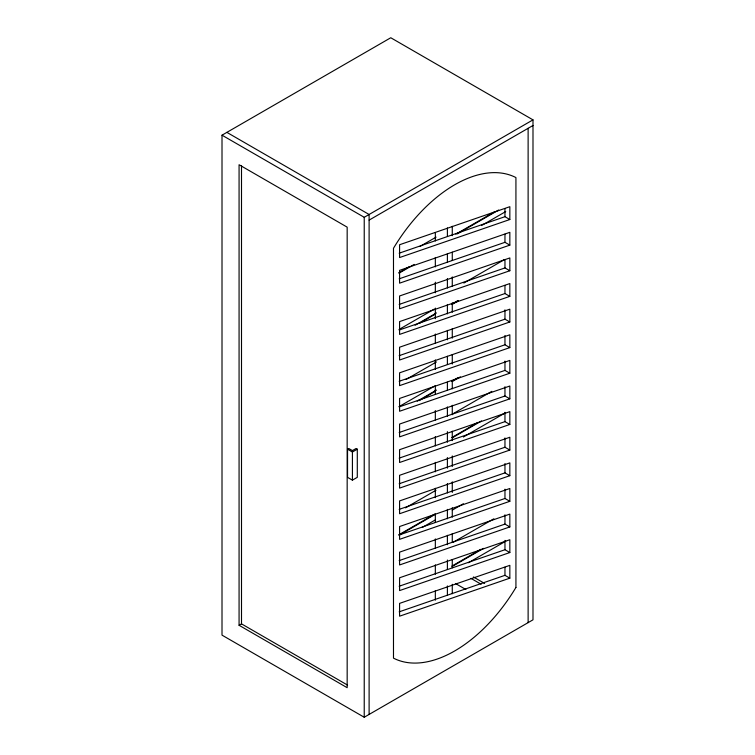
<?xml version="1.0" encoding="UTF-8"?>
<svg xmlns="http://www.w3.org/2000/svg" width="755" height="755" viewBox="0 0 755 755"><rect width="100%" height="100%" fill="white"/><g stroke="black" fill="none" stroke-linecap="round" stroke-linejoin="round"><path stroke-width="1.13" d="M222.008 135.183L390.769 37.75L532.992 119.866L532.992 619.817L364.231 717.25L222.008 635.134L222.008 135.183L364.231 217.298L532.992 119.866M369.11 220.111L532.992 125.49M419.931 246.47L436.079 237.145M455.85 234.173L494.148 212.061M457.341 233.871L498.668 210.022M398.744 272.772L408.832 266.949M399.055 273.159L414.174 264.429M481.539 225.537L505.727 211.57M463.844 283.04L504.453 259.597M399.055 329.454L434.333 309.088M415.127 325.245L436.437 312.938M451.669 304.142L457.757 300.632M419.214 323.451L435.333 314.137L434.852 313.853M452.311 304.341L458.351 300.849M406.03 379.51L436.475 361.938M399.055 406.624L435.333 385.673L435.333 394.072M417.194 401.216L436.475 390.09M451.688 381.303L457.775 377.783M419.214 400.612L435.333 391.307L434.852 391.024M452.311 381.511L460.371 376.849M347.545 449.197L348.763 448.489L352.415 450.603L356.077 448.489L357.294 449.197L357.294 477.339L352.415 480.152L347.545 477.339L347.545 449.197L352.415 452.009L357.294 449.197M452.217 414.212L491.788 391.364M451.82 437.523L478.028 422.394M452.311 437.806L481.539 420.922M463.391 437.032L504.717 413.174M405.539 507.851L435.984 490.278M239.071 625.282L347.168 687.692L347.168 227.151L239.071 164.741L239.071 625.282L241.506 623.875L347.564 685.106M398.565 534.955L434.852 514.013L435.333 514.287L400.065 534.653M422.234 527.49L435.333 519.921M452.311 510.125L463.391 503.727M453.236 542.241L493.817 518.808M451.82 566.137L481.048 549.262M452.311 566.42L483.549 548.375M468.43 562.739L505.727 541.203M399.159 253.199L504.963 216.694L509.842 219.516L509.842 206.7L399.584 244.743L399.584 257.549L509.842 219.516M399.159 278.822L504.963 242.317L509.842 245.13L509.842 232.323L399.584 270.365L399.584 283.172L509.842 245.13M399.159 304.435L504.963 267.931L509.842 270.743L509.842 257.936L399.584 295.979L399.584 308.786L509.842 270.743M399.159 330.048L504.963 293.553L509.842 296.366L509.842 283.559L399.584 321.592L399.584 334.408L509.842 296.366M399.159 355.671L504.963 319.167L509.842 321.979L509.842 309.173L399.584 347.215L399.584 360.022L509.842 321.979M399.159 381.284L504.963 344.78L509.842 347.602L509.842 334.795L399.584 372.828L399.584 385.635L509.842 347.602M399.159 406.907L504.963 370.403L509.842 373.215L509.842 360.409L399.584 398.451L399.584 411.258L509.842 373.215M399.159 432.521L504.963 396.016L509.842 398.838L509.842 386.022L399.584 424.065L399.584 436.871L509.842 398.838M399.159 458.143L504.963 421.639L509.842 424.452L509.842 411.645L399.584 449.687L399.584 462.494L509.842 424.452M399.159 483.757L504.963 447.253L509.842 450.065L509.842 437.258L399.584 475.301L399.584 488.108L509.842 450.065M399.159 509.37L504.963 472.875L509.842 475.688L509.842 462.881L399.584 500.914L399.584 513.73L509.842 475.688M399.159 534.993L504.963 498.489L509.842 501.301L509.842 488.494L399.584 526.537L399.584 539.344L509.842 501.301M399.159 560.606L504.963 524.102L509.842 526.924L509.842 514.108L399.584 552.15L399.584 564.957L509.842 526.924M399.159 586.229L504.963 549.725L509.842 552.537L509.842 539.731L399.584 577.773L399.584 590.58L509.842 552.537M399.159 611.843L504.963 575.338L509.842 578.16L509.842 565.344L399.584 603.387L399.584 616.193L509.842 578.16M226.877 132.37L369.11 214.486L369.11 714.438M473.404 576.971L484.634 583.455M470.969 578.377L481.18 584.266M455.652 583.606L465.863 589.504M528.123 128.312L528.123 622.63M504.963 208.55L504.963 216.694M504.963 234.163L504.963 242.317M504.963 259.786L504.963 267.931M504.963 285.399L504.963 293.553M504.963 309.852L504.963 319.167M504.963 335.465L504.963 344.78M504.963 361.088L504.963 370.403M504.963 386.702L504.963 396.016M504.963 412.324L504.963 421.639M504.963 437.938L504.963 447.253M504.963 463.561L504.963 472.875M504.963 489.174L504.963 498.489M504.963 514.787L504.963 524.102M504.963 540.41L504.963 549.725M504.963 567.194L504.963 575.338M452.273 226.273L452.273 235.702M452.273 252.189L452.273 260.428M452.273 276.915L452.273 286.343M452.273 302.83L452.273 312.249M452.273 328.736L452.273 338.155M452.273 354.642L452.273 364.07M452.273 380.558L452.273 388.797M452.273 405.284L452.273 414.712M452.273 431.199L452.273 440.618M452.273 455.926L452.273 466.533M452.273 481.841L452.273 492.439M452.273 507.747L452.273 517.175M452.273 533.662L452.273 541.901M452.273 559.568L452.273 567.817M452.273 584.304L452.273 593.723M447.394 227.916L447.394 236.155M447.394 253.822L447.394 262.07M447.394 278.557L447.394 287.976M447.394 304.463L447.394 313.882M447.394 330.369L447.394 339.797M447.394 356.284L447.394 364.523M447.394 382.19L447.394 390.439M447.394 406.926L447.394 416.345M447.394 431.652L447.394 442.26M447.394 457.568L447.394 468.166M447.394 483.474L447.394 492.902M447.394 509.389L447.394 518.808M447.394 535.295L447.394 544.714M447.394 560.031L447.394 569.449M447.394 585.937L447.394 595.355M435.333 232.729L435.333 240.968M435.333 257.455L435.333 266.883M435.333 282.191L435.333 292.789M435.333 308.097L435.333 318.704M435.333 334.012L435.333 343.431M435.333 359.918L435.333 369.346M435.333 410.56L435.333 419.988M435.333 436.475L435.333 445.894M435.333 462.381L435.333 471.8M435.333 488.287L435.333 497.715M435.333 514.202L435.333 522.441M435.333 538.928L435.333 548.356M435.333 564.844L435.333 574.262M435.333 590.75L435.333 600.178M364.231 217.298L364.231 717.25M352.415 452.009L352.415 480.152M241.506 165.685L241.506 623.875M515.929 587.447L515.929 177.567A125.972 72.725 -60 0 0 393.487 248.263L393.487 658.143A125.972 72.725 -60 0 0 515.929 587.447"/></g></svg>
